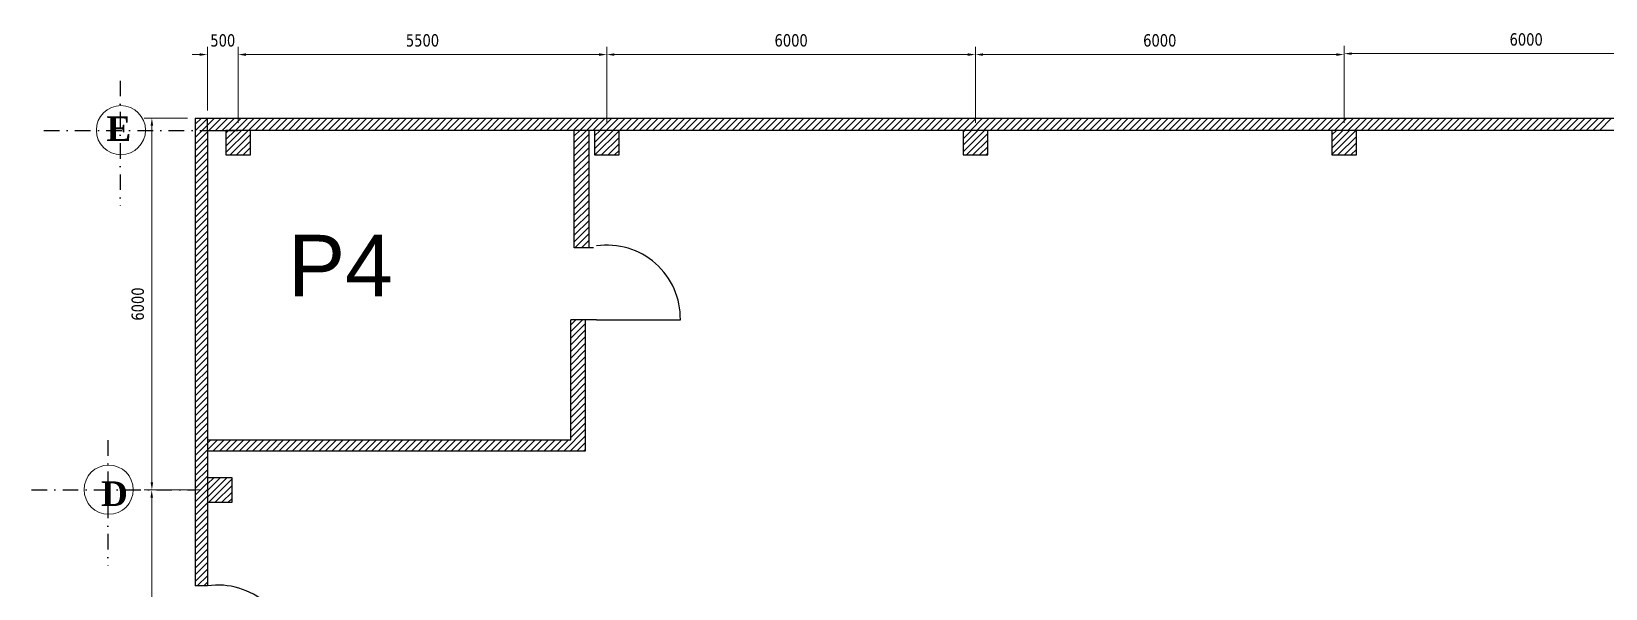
# Model space of a CAD drawing. Header units: millimetres. Extents: x 133587 to 223990, y -31835 to 27376.
# Drawn here: x 134475 to 160093, y -13702 to -4640 of the extents above; entities that cross this region are included whole.
import ezdxf

# ---------------------------------------------------------------- set-up
doc = ezdxf.new("R2010")
doc.units = ezdxf.units.MM
doc.header["$MEASUREMENT"] = 0
doc.header["$PDMODE"] = 2
doc.linetypes.add('DASHDOT', pattern=[25.4, 12.7, -6.35, 0, -6.35])
doc.linetypes.add('DASHED', pattern=[19.05, 12.7, -6.35])
for name, color, linetype, lineweight in [('BUOC COT', 7, 'Continuous', 20), ('DIM', 252, 'Continuous', 18), ('DungChinh', 7, 'Continuous', 30), ('H-nuoc thai', 5, 'Continuous', 53), ('net dut trang', 7, 'DASHED', 9), ('NHA XUONG', 164, 'Continuous', 25)]:
    doc.layers.add(name, color=color, linetype=linetype, lineweight=lineweight)
doc.styles.add('350', font='arial.ttf', dxfattribs={"height": 1000})
doc.styles.add('CHU DAM', font='arialbd.ttf', dxfattribs={"height": 200})
doc.styles.add('TEXT1', font='tahoma.ttf', dxfattribs={"width": 0.9})
doc.dimstyles.new('Dim100', dxfattribs={"dimscale": 100, "dimtxt": 2, "dimasz": 1.25, "dimexe": 1.25, "dimexo": 1.25, "dimgap": 1.25, "dimtad": 1, "dimtoh": 1, "dimdec": 0, "dimzin": 0, "dimdsep": 46, "dimtxsty": 'TEXT1', "dimcen": 0.09, "dimclrd": 256, "dimclre": 256, "dimclrt": 256, "dimadec": 0, "dimazin": 0, "dimtfac": 1, "dimtdec": 0, "dimtix": 1, "dimtofl": 0, "dimtmove": 0, "dimatfit": 3, "dimfxl": 1, "dimtolj": 1, "dimtzin": 0, "dimlwd": -1, "dimlwe": -1, "dimarcsym": 0})
pattern_1 = [(45, (-1750541.05, -188263.91), (-53.8815367, 53.8815367), [])]

# ---------------------------------------------------------------- blocks, each defined once
blk = doc.blocks.new('*D100')
at = {"layer": 'Defpoints', "color": 0, "transparency": 16777216}
for p in [(143839, -5015), (137839, -6249), (143839, -6249)]:
    blk.add_point(p, dxfattribs=at)
at = {"layer": 'DIM', "transparency": 16777216}
for p, q in [((137839, -6124), (137839, -4890)), ((137964, -5015), (143714, -5015)), ((143839, -6124), (143839, -4890))]:
    blk.add_line(p, q, dxfattribs=at)
for points in [[(137964, -4995), (137964, -5036), (137839, -5015)], [(143714, -4995), (143714, -5036), (143839, -5015)]]:
    blk.add_solid(points, dxfattribs=at)
at = {"layer": 'DIM', "transparency": 16777216, "insert": (140839, -4786), "char_height": 200, "attachment_point": 5, "style": 'TEXT1'}
blk.add_mtext('\\A1;5500', dxfattribs=at)
blk = doc.blocks.new('*D71')
at = {"layer": 'Defpoints', "color": 0, "transparency": 16777216}
for p in [(149839, -5015), (143839, -6249), (149839, -6249)]:
    blk.add_point(p, dxfattribs=at)
at = {"layer": 'DIM', "transparency": 16777216}
for p, q in [((143839, -6124), (143839, -4890)), ((143964, -5015), (149714, -5015)), ((149839, -6124), (149839, -4890))]:
    blk.add_line(p, q, dxfattribs=at)
for points in [[(143964, -4995), (143964, -5036), (143839, -5015)], [(149714, -4995), (149714, -5036), (149839, -5015)]]:
    blk.add_solid(points, dxfattribs=at)
at = {"layer": 'DIM', "transparency": 16777216, "insert": (146839, -4786), "char_height": 200, "attachment_point": 5, "style": 'TEXT1'}
blk.add_mtext('\\A1;6000', dxfattribs=at)
blk = doc.blocks.new('*D72')
at = {"layer": 'Defpoints', "color": 0, "transparency": 16777216}
for p in [(155839, -5015), (149839, -6249), (155839, -6249)]:
    blk.add_point(p, dxfattribs=at)
at = {"layer": 'DIM', "transparency": 16777216}
for p, q in [((149839, -6124), (149839, -4890)), ((149964, -5015), (155714, -5015)), ((155839, -6124), (155839, -4890))]:
    blk.add_line(p, q, dxfattribs=at)
for points in [[(149964, -4995), (149964, -5036), (149839, -5015)], [(155714, -4995), (155714, -5036), (155839, -5015)]]:
    blk.add_solid(points, dxfattribs=at)
at = {"layer": 'DIM', "transparency": 16777216, "insert": (152839, -4786), "char_height": 200, "attachment_point": 5, "style": 'TEXT1'}
blk.add_mtext('\\A1;6000', dxfattribs=at)
blk = doc.blocks.new('*D101')
at = {"layer": 'Defpoints', "color": 0, "transparency": 16777216}
for p in [(161765, -5000), (155839, -6249), (161765, -6249)]:
    blk.add_point(p, dxfattribs=at)
at = {"layer": 'DIM', "transparency": 16777216}
for p, q in [((155839, -6124), (155839, -4875)), ((155964, -5000), (161640, -5000)), ((161765, -6124), (161765, -4875))]:
    blk.add_line(p, q, dxfattribs=at)
for points in [[(155964, -4979), (155964, -5021), (155839, -5000)], [(161640, -4979), (161640, -5021), (161765, -5000)]]:
    blk.add_solid(points, dxfattribs=at)
at = {"layer": 'DIM', "transparency": 16777216, "insert": (158802, -4771), "char_height": 200, "attachment_point": 5, "style": 'TEXT1'}
blk.add_mtext('\\A1;6000', dxfattribs=at)
blk = doc.blocks.new('*D109')
at = {"layer": 'Defpoints', "color": 0, "transparency": 16777216}
for p in [(137339, -12099), (136432, -18149), (137339, -18149)]:
    blk.add_point(p, dxfattribs=at)
at = {"layer": 'DIM', "transparency": 16777216}
for p, q in [((137214, -12099), (136307, -12099)), ((136432, -12224), (136432, -18024)), ((137214, -18149), (136307, -18149))]:
    blk.add_line(p, q, dxfattribs=at)
for points in [[(136411, -12224), (136453, -12224), (136432, -12099)], [(136411, -18024), (136453, -18024), (136432, -18149)]]:
    blk.add_solid(points, dxfattribs=at)
at = {"layer": 'DIM', "transparency": 16777216, "insert": (136203, -15124), "char_height": 200, "attachment_point": 5, "rotation": 90, "style": 'TEXT1'}
blk.add_mtext('\\A1;6000', dxfattribs=at)
blk = doc.blocks.new('*D76')
at = {"layer": 'Defpoints', "color": 0, "transparency": 16777216}
for p in [(137139, -6049), (136435, -12099), (137339, -12099)]:
    blk.add_point(p, dxfattribs=at)
at = {"layer": 'DIM', "transparency": 16777216}
for p, q in [((137014, -6049), (136310, -6049)), ((136435, -6174), (136435, -11974)), ((137214, -12099), (136310, -12099))]:
    blk.add_line(p, q, dxfattribs=at)
for points in [[(136414, -6174), (136456, -6174), (136435, -6049)], [(136414, -11974), (136456, -11974), (136435, -12099)]]:
    blk.add_solid(points, dxfattribs=at)
at = {"layer": 'DIM', "transparency": 16777216, "insert": (136206, -9074), "char_height": 200, "attachment_point": 5, "rotation": 90, "style": 'TEXT1'}
blk.add_mtext('\\A1;6000', dxfattribs=at)
blk = doc.blocks.new('*D98')
at = {"layer": 'Defpoints', "color": 0, "transparency": 16777216}
for p in [(137839, -5015), (137339, -6049), (137839, -6049)]:
    blk.add_point(p, dxfattribs=at)
at = {"layer": 'DIM', "transparency": 16777216}
for p, q in [((137214, -5015), (137089, -5015)), ((137339, -5924), (137339, -4890)), ((137839, -5924), (137839, -4890)), ((137964, -5015), (138089, -5015))]:
    blk.add_line(p, q, dxfattribs=at)
for points in [[(137214, -4995), (137214, -5036), (137339, -5015)], [(137964, -4995), (137964, -5036), (137839, -5015)]]:
    blk.add_solid(points, dxfattribs=at)
at = {"layer": 'DIM', "transparency": 16777216, "insert": (137589, -4786), "char_height": 200, "attachment_point": 5, "style": 'TEXT1'}
blk.add_mtext('\\A1;500', dxfattribs=at)

msp = doc.modelspace()

# ---------------------------------------------------------------- hatches: boundary and pattern name
at = {"layer": 'DungChinh'}
h = msp.add_hatch(dxfattribs=at)
h.set_pattern_fill('ANSI31', color=10, scale=600)
h.paths.add_polyline_path([(138039.3, -6249.1), (137639.3, -6249.1), (137639.3, -6649.1), (138039.3, -6649.1)])
h.paths.add_polyline_path([(144039.3, -6249.1), (143639.3, -6249.1), (143639.3, -6649.1), (144039.3, -6649.1)])
h.paths.add_polyline_path([(150039.3, -6249.1), (149639.3, -6249.1), (149639.3, -6649.1), (150039.3, -6649.1)])
h.paths.add_polyline_path([(156039.3, -6249.1), (155639.3, -6249.1), (155639.3, -6649.1), (156039.3, -6649.1)])
h.paths.add_polyline_path([(161965.1, -6249.1), (161565.1, -6249.1), (161565.1, -6649.1), (161965.1, -6649.1)])
h.paths.add_polyline_path([(167965.1, -6249.1), (167565.1, -6249.1), (167565.1, -6649.1), (167965.1, -6649.1)])
h.paths.add_polyline_path([(173965.1, -6249.1), (173565.1, -6249.1), (173565.1, -6649.1), (173965.1, -6649.1)])
h.paths.add_polyline_path([(179965.1, -6249.1), (179765.1, -6249.1), (179565.1, -6249.1), (179565.1, -6649.1), (179965.1, -6649.1)])
h.paths.add_polyline_path([(137739.3, -11899.1), (137339.3, -11899.1), (137339.3, -12099.1), (137339.3, -12299.1), (137739.3, -12299.1)])
h.paths.add_polyline_path([(137739.3, -17949.1), (137339.3, -17949.1), (137339.3, -18349.1), (137739.3, -18349.1)])
h.paths.add_polyline_path([(137739.3, -23999.1), (137339.3, -23999.1), (137339.3, -24399.1), (137739.3, -24399.1)])
h.paths.add_polyline_path([(138039.3, -29849.1), (137639.3, -29849.1), (137639.3, -30249.1), (138039.3, -30249.1)])
h.paths.add_polyline_path([(144039.3, -29849.1), (143639.3, -29849.1), (143639.3, -30249.1), (143839.3, -30249.1), (144039.3, -30249.1)])
h.paths.add_polyline_path([(150039.3, -29849.1), (149639.3, -29849.1), (149639.3, -30249.1), (149839.3, -30249.1), (150039.3, -30249.1)])
h.paths.add_polyline_path([(156039.3, -29849.1), (155839.3, -29849.1), (155839.3, -30249.1), (156039.3, -30249.1)])
h.paths.add_polyline_path([(155839.3, -29849.1), (155639.3, -29849.1), (155639.3, -30249.1), (155839.3, -30249.1)])
h.paths.add_polyline_path([(162039.3, -29849.1), (161639.3, -29849.1), (161639.3, -30249.1), (161839.3, -30249.1), (162039.3, -30249.1)])
h.paths.add_polyline_path([(168039.3, -29849.1), (167639.3, -29849.1), (167639.3, -30249.1), (167765.1, -30249.1), (168039.3, -30249.1)])
h.paths.add_polyline_path([(173965.1, -29849.1), (173565.1, -29849.1), (173565.1, -30249.1), (173765.1, -30249.1), (173965.1, -30249.1)])
h.paths.add_polyline_path([(179965.1, -29849.1), (179565.1, -29849.1), (179565.1, -30249.1), (179765.1, -30249.1), (179965.1, -30249.1)])
h.paths.add_polyline_path([(206807.3, -30301.7), (206407.3, -30301.7), (206407.3, -30701.7), (206607.3, -30701.7), (206807.3, -30701.7)])
h.paths.add_polyline_path([(212307.3, -30301.7), (211907.3, -30301.7), (211907.3, -30701.7), (212107.3, -30701.7), (212307.3, -30701.7)])
h.paths.add_polyline_path([(217390.9, -30299.4), (216990.9, -30299.4), (216990.9, -30701.7), (217390.9, -30701.7)])
h.paths.add_polyline_path([(222424.3, -30301.7), (222024.3, -30301.7), (222024.3, -30701.7), (222424.3, -30701.7)])
h.paths.add_polyline_path([(222428.1, -24451.7), (222028.1, -24451.7), (222028.1, -24851.7), (222428.1, -24851.7)])
h.paths.add_polyline_path([(222428.1, -18401.7), (222028.1, -18401.7), (222028.1, -18801.7), (222428.1, -18801.7)])
h.paths.add_polyline_path([(222159.1, -6701.7), (221759.1, -6701.7), (221759.1, -7101.7), (222159.1, -7101.7)])
h.paths.add_polyline_path([(216788, -6701.7), (216388, -6701.7), (216388, -7101.7), (216788, -7101.7)])
h.paths.add_polyline_path([(211807.3, -6701.7), (211407.3, -6701.7), (211407.3, -7101.7), (211807.3, -7101.7)])
h.paths.add_polyline_path([(206307.3, -6701.7), (206107.3, -6701.7), (205907.3, -6701.7), (205907.3, -7101.7), (206307.3, -7101.7)])
h.paths.add_polyline_path([(217421.7, -11369.3), (219630.4, -11369.3), (219630.4, -9308.6), (217421.7, -9308.6)], flags=9)
at = {"layer": 'H-nuoc thai', "linetype": 'Continuous', "lineweight": 30, "ltscale": 20}
h = msp.add_hatch(dxfattribs=at)
h.set_pattern_fill('ANSI31', scale=24, style=0)
h.set_pattern_definition(pattern_1)
h.paths.add_polyline_path([(137339.3, -6249.1), (137339.3, -6049.1), (137139.3, -6049.1), (137139.3, -13659.4), (137339.3, -13659.4), (137339.3, -12299.1), (137339.3, -11899.1)])
h = msp.add_hatch(dxfattribs=at)
h.set_pattern_fill('ANSI31', scale=24, style=0)
h.set_pattern_definition(pattern_1)
h.paths.add_polyline_path([(143492, -9329.5), (143250.7, -9329.5), (143250.7, -11283), (137339.3, -11283), (137339.3, -11461.8), (143492, -11461.8)])
h.paths.add_polyline_path([(143551, -6249.1), (143309.7, -6249.1), (143309.7, -8158.8), (143551, -8158.8)])

# ---------------------------------------------------------------- linework, layer by layer
at = {"layer": 'BUOC COT', "lineweight": 13, "ltscale": 10}
for centre in [(135931.4, -6244.6), (135731.4, -12094.6)]:
    msp.add_circle(centre, 400, dxfattribs=at)
at = {"layer": 'H-nuoc thai', "color": 7, "linetype": 'Continuous', "lineweight": 30, "ltscale": 20}
for p, q in [((137139.3, -6049.1), (179965.1, -6049.1)), ((137139.3, -6049.1), (137139.3, -13659.4)), ((137339.3, -6249.1), (137339.3, -6049.1)), ((137339.3, -6057.5), (137347.6, -6049.1)), ((137339.3, -6165.3), (137455.4, -6049.1)), ((137363.2, -6249.1), (137563.2, -6049.1)), ((137470.9, -6249.1), (137670.9, -6049.1)), ((137578.7, -6249.1), (137778.7, -6049.1)), ((137686.5, -6249.1), (137886.5, -6049.1)), ((137794.2, -6249.1), (137994.2, -6049.1)), ((137902, -6249.1), (138102, -6049.1)), ((138009.7, -6249.1), (138209.7, -6049.1)), ((138117.5, -6249.1), (138317.5, -6049.1)), ((138225.3, -6249.1), (138425.3, -6049.1)), ((138333, -6249.1), (138533, -6049.1)), ((138440.8, -6249.1), (138640.8, -6049.1)), ((138548.6, -6249.1), (138748.6, -6049.1)), ((138656.3, -6249.1), (138856.3, -6049.1)), ((138764.1, -6249.1), (138964.1, -6049.1)), ((138871.9, -6249.1), (139071.9, -6049.1)), ((138979.6, -6249.1), (139179.6, -6049.1)), ((139087.4, -6249.1), (139287.4, -6049.1)), ((139195.1, -6249.1), (139395.1, -6049.1)), ((139302.9, -6249.1), (139502.9, -6049.1)), ((139410.7, -6249.1), (139610.7, -6049.1)), ((139518.4, -6249.1), (139718.4, -6049.1)), ((139626.2, -6249.1), (139826.2, -6049.1)), ((139734, -6249.1), (139934, -6049.1)), ((139841.7, -6249.1), (140041.7, -6049.1)), ((139949.5, -6249.1), (140149.5, -6049.1)), ((140057.2, -6249.1), (140257.2, -6049.1)), ((140165, -6249.1), (140365, -6049.1)), ((140272.8, -6249.1), (140472.8, -6049.1)), ((140380.5, -6249.1), (140580.5, -6049.1)), ((140488.3, -6249.1), (140688.3, -6049.1)), ((140596.1, -6249.1), (140796.1, -6049.1)), ((140703.8, -6249.1), (140903.8, -6049.1)), ((140811.6, -6249.1), (141011.6, -6049.1)), ((140919.3, -6249.1), (141119.3, -6049.1)), ((141027.1, -6249.1), (141227.1, -6049.1)), ((141134.9, -6249.1), (141334.9, -6049.1)), ((141242.6, -6249.1), (141442.6, -6049.1)), ((141350.4, -6249.1), (141550.4, -6049.1)), ((141458.2, -6249.1), (141658.2, -6049.1)), ((141565.9, -6249.1), (141765.9, -6049.1)), ((141673.7, -6249.1), (141873.7, -6049.1)), ((141781.5, -6249.1), (141981.5, -6049.1)), ((141889.2, -6249.1), (142089.2, -6049.1)), ((141997, -6249.1), (142197, -6049.1)), ((142104.7, -6249.1), (142304.7, -6049.1)), ((142212.5, -6249.1), (142412.5, -6049.1)), ((142320.3, -6249.1), (142520.3, -6049.1)), ((142428, -6249.1), (142628, -6049.1)), ((142535.8, -6249.1), (142735.8, -6049.1)), ((142643.6, -6249.1), (142843.6, -6049.1)), ((142751.3, -6249.1), (142951.3, -6049.1)), ((142859.1, -6249.1), (143059.1, -6049.1)), ((142966.8, -6249.1), (143166.8, -6049.1)), ((143074.6, -6249.1), (143274.6, -6049.1)), ((143182.4, -6249.1), (143382.4, -6049.1)), ((143290.1, -6249.1), (143490.1, -6049.1)), ((143397.9, -6249.1), (143597.9, -6049.1)), ((143505.7, -6249.1), (143705.7, -6049.1)), ((143613.4, -6249.1), (143813.4, -6049.1)), ((143721.2, -6249.1), (143921.2, -6049.1)), ((143829, -6249.1), (144029, -6049.1)), ((143936.7, -6249.1), (144136.7, -6049.1)), ((144044.5, -6249.1), (144244.5, -6049.1)), ((144152.2, -6249.1), (144352.2, -6049.1)), ((144260, -6249.1), (144460, -6049.1)), ((144367.8, -6249.1), (144567.8, -6049.1)), ((144475.5, -6249.1), (144675.5, -6049.1)), ((144583.3, -6249.1), (144783.3, -6049.1)), ((144691.1, -6249.1), (144891.1, -6049.1)), ((144798.8, -6249.1), (144998.8, -6049.1)), ((144906.6, -6249.1), (145106.6, -6049.1)), ((145014.3, -6249.1), (145214.3, -6049.1)), ((145122.1, -6249.1), (145322.1, -6049.1)), ((145229.9, -6249.1), (145429.9, -6049.1)), ((145337.6, -6249.1), (145537.6, -6049.1)), ((145445.4, -6249.1), (145645.4, -6049.1)), ((145553.2, -6249.1), (145753.2, -6049.1)), ((145660.9, -6249.1), (145860.9, -6049.1)), ((145768.7, -6249.1), (145968.7, -6049.1)), ((145876.5, -6249.1), (146076.5, -6049.1)), ((145984.2, -6249.1), (146184.2, -6049.1)), ((146092, -6249.1), (146292, -6049.1)), ((146199.7, -6249.1), (146399.7, -6049.1)), ((146307.5, -6249.1), (146507.5, -6049.1)), ((146415.3, -6249.1), (146615.3, -6049.1)), ((146523, -6249.1), (146723, -6049.1)), ((146630.8, -6249.1), (146830.8, -6049.1)), ((146738.6, -6249.1), (146938.6, -6049.1)), ((146846.3, -6249.1), (147046.3, -6049.1)), ((146954.1, -6249.1), (147154.1, -6049.1)), ((147061.8, -6249.1), (147261.8, -6049.1)), ((147169.6, -6249.1), (147369.6, -6049.1)), ((147277.4, -6249.1), (147477.4, -6049.1)), ((147385.1, -6249.1), (147585.1, -6049.1)), ((147492.9, -6249.1), (147692.9, -6049.1)), ((147600.7, -6249.1), (147800.7, -6049.1)), ((147708.4, -6249.1), (147908.4, -6049.1)), ((147816.2, -6249.1), (148016.2, -6049.1)), ((147923.9, -6249.1), (148123.9, -6049.1)), ((148031.7, -6249.1), (148231.7, -6049.1)), ((148139.5, -6249.1), (148339.5, -6049.1)), ((148247.2, -6249.1), (148447.2, -6049.1)), ((148355, -6249.1), (148555, -6049.1)), ((148462.8, -6249.1), (148662.8, -6049.1)), ((148570.5, -6249.1), (148770.5, -6049.1)), ((148678.3, -6249.1), (148878.3, -6049.1)), ((148786.1, -6249.1), (148986.1, -6049.1)), ((148893.8, -6249.1), (149093.8, -6049.1)), ((149001.6, -6249.1), (149201.6, -6049.1)), ((149109.3, -6249.1), (149309.3, -6049.1)), ((149217.1, -6249.1), (149417.1, -6049.1)), ((149324.9, -6249.1), (149524.9, -6049.1)), ((149432.6, -6249.1), (149632.6, -6049.1)), ((149540.4, -6249.1), (149740.4, -6049.1)), ((149648.2, -6249.1), (149848.2, -6049.1)), ((149755.9, -6249.1), (149955.9, -6049.1)), ((149863.7, -6249.1), (150063.7, -6049.1)), ((149971.4, -6249.1), (150171.4, -6049.1)), ((150079.2, -6249.1), (150279.2, -6049.1)), ((150187, -6249.1), (150387, -6049.1)), ((150294.7, -6249.1), (150494.7, -6049.1)), ((150402.5, -6249.1), (150602.5, -6049.1)), ((150510.3, -6249.1), (150710.3, -6049.1)), ((150618, -6249.1), (150818, -6049.1)), ((150725.8, -6249.1), (150925.8, -6049.1)), ((150833.6, -6249.1), (151033.6, -6049.1)), ((150941.3, -6249.1), (151141.3, -6049.1)), ((151049.1, -6249.1), (151249.1, -6049.1)), ((151156.8, -6249.1), (151356.8, -6049.1)), ((151264.6, -6249.1), (151464.6, -6049.1)), ((151372.4, -6249.1), (151572.4, -6049.1)), ((151480.1, -6249.1), (151680.1, -6049.1)), ((151587.9, -6249.1), (151787.9, -6049.1)), ((151695.7, -6249.1), (151895.7, -6049.1)), ((151803.4, -6249.1), (152003.4, -6049.1)), ((151911.2, -6249.1), (152111.2, -6049.1)), ((152018.9, -6249.1), (152218.9, -6049.1)), ((152126.7, -6249.1), (152326.7, -6049.1)), ((152234.5, -6249.1), (152434.5, -6049.1)), ((152342.2, -6249.1), (152542.2, -6049.1)), ((152450, -6249.1), (152650, -6049.1)), ((152557.8, -6249.1), (152757.8, -6049.1)), ((152665.5, -6249.1), (152865.5, -6049.1)), ((152773.3, -6249.1), (152973.3, -6049.1)), ((152881.1, -6249.1), (153081.1, -6049.1)), ((152988.8, -6249.1), (153188.8, -6049.1)), ((153096.6, -6249.1), (153296.6, -6049.1)), ((153204.3, -6249.1), (153404.3, -6049.1)), ((153312.1, -6249.1), (153512.1, -6049.1)), ((153419.9, -6249.1), (153619.9, -6049.1)), ((153527.6, -6249.1), (153727.6, -6049.1)), ((153635.4, -6249.1), (153835.4, -6049.1)), ((153743.2, -6249.1), (153943.2, -6049.1)), ((153850.9, -6249.1), (154050.9, -6049.1)), ((153958.7, -6249.1), (154158.7, -6049.1)), ((154066.4, -6249.1), (154266.4, -6049.1)), ((154174.2, -6249.1), (154374.2, -6049.1)), ((154282, -6249.1), (154482, -6049.1)), ((154389.7, -6249.1), (154589.7, -6049.1)), ((154497.5, -6249.1), (154697.5, -6049.1)), ((154605.3, -6249.1), (154805.3, -6049.1)), ((154713, -6249.1), (154913, -6049.1)), ((154820.8, -6249.1), (155020.8, -6049.1)), ((154928.5, -6249.1), (155128.5, -6049.1)), ((155036.3, -6249.1), (155236.3, -6049.1)), ((155144.1, -6249.1), (155344.1, -6049.1)), ((155251.8, -6249.1), (155451.8, -6049.1)), ((155359.6, -6249.1), (155559.6, -6049.1)), ((155467.4, -6249.1), (155667.4, -6049.1)), ((155575.1, -6249.1), (155775.1, -6049.1)), ((155682.9, -6249.1), (155882.9, -6049.1)), ((155790.7, -6249.1), (155990.7, -6049.1)), ((155898.4, -6249.1), (156098.4, -6049.1)), ((156006.2, -6249.1), (156206.2, -6049.1)), ((156113.9, -6249.1), (156313.9, -6049.1)), ((156221.7, -6249.1), (156421.7, -6049.1)), ((156329.5, -6249.1), (156529.5, -6049.1)), ((156437.2, -6249.1), (156637.2, -6049.1)), ((156545, -6249.1), (156745, -6049.1)), ((156652.8, -6249.1), (156852.8, -6049.1)), ((156760.5, -6249.1), (156960.5, -6049.1)), ((156868.3, -6249.1), (157068.3, -6049.1)), ((156976, -6249.1), (157176, -6049.1)), ((157083.8, -6249.1), (157283.8, -6049.1)), ((157191.6, -6249.1), (157391.6, -6049.1)), ((157299.3, -6249.1), (157499.3, -6049.1)), ((157407.1, -6249.1), (157607.1, -6049.1)), ((157514.9, -6249.1), (157714.9, -6049.1)), ((157622.6, -6249.1), (157822.6, -6049.1)), ((157730.4, -6249.1), (157930.4, -6049.1)), ((157838.2, -6249.1), (158038.2, -6049.1)), ((157945.9, -6249.1), (158145.9, -6049.1)), ((158053.7, -6249.1), (158253.7, -6049.1)), ((158161.4, -6249.1), (158361.4, -6049.1)), ((158269.2, -6249.1), (158469.2, -6049.1)), ((158377, -6249.1), (158577, -6049.1)), ((158484.7, -6249.1), (158684.7, -6049.1)), ((158592.5, -6249.1), (158792.5, -6049.1)), ((158700.3, -6249.1), (158900.3, -6049.1)), ((158808, -6249.1), (159008, -6049.1)), ((158915.8, -6249.1), (159115.8, -6049.1)), ((159023.5, -6249.1), (159223.5, -6049.1)), ((159131.3, -6249.1), (159331.3, -6049.1)), ((159239.1, -6249.1), (159439.1, -6049.1)), ((159346.8, -6249.1), (159546.8, -6049.1)), ((159454.6, -6249.1), (159654.6, -6049.1)), ((159562.4, -6249.1), (159762.4, -6049.1)), ((159670.1, -6249.1), (159870.1, -6049.1)), ((159777.9, -6249.1), (159977.9, -6049.1)), ((159885.6, -6249.1), (160085.6, -6049.1)), ((159993.4, -6249.1), (160193.4, -6049.1)), ((137339.3, -6249.1), (137839.3, -6249.1)), ((137339.3, -6249.1), (137339.3, -12099.1)), ((138039.3, -6249.1), (137639.3, -6249.1)), ((137639.3, -6249.1), (137639.3, -6649.1)), ((179965.1, -6249.1), (137639.3, -6249.1)), ((138039.3, -6649.1), (138039.3, -6249.1)), ((143309.7, -8158.8), (143309.7, -6249.1)), ((143551, -8158.8), (143551, -6249.1)), ((144039.3, -6249.1), (143639.3, -6249.1)), ((143639.3, -6249.1), (143639.3, -6649.1)), ((144039.3, -6649.1), (144039.3, -6249.1)), ((150039.3, -6249.1), (149639.3, -6249.1)), ((149639.3, -6249.1), (149639.3, -6649.1)), ((150039.3, -6649.1), (150039.3, -6249.1)), ((156039.3, -6249.1), (155639.3, -6249.1)), ((155639.3, -6249.1), (155639.3, -6649.1)), ((156039.3, -6649.1), (156039.3, -6249.1)), ((137639.3, -6649.1), (138039.3, -6649.1)), ((143639.3, -6649.1), (144039.3, -6649.1)), ((149639.3, -6649.1), (150039.3, -6649.1)), ((155639.3, -6649.1), (156039.3, -6649.1)), ((143625, -8158.8), (143309.7, -8158.8)), ((143250.7, -11283), (143250.7, -9329.5)), ((143673.8, -9329.5), (143250.7, -9329.5)), ((143492, -11461.8), (143492, -9329.5)), ((143673.8, -9329.5), (145035.8, -9329.5)), ((137339.3, -11283), (143250.7, -11283)), ((137339.3, -11461.8), (143492, -11461.8)), ((137739.3, -11899.1), (137339.3, -11899.1)), ((137339.3, -11899.1), (137339.3, -12299.1)), ((137739.3, -12299.1), (137739.3, -11899.1)), ((137339.3, -12299.1), (137739.3, -12299.1)), ((137339.3, -12299.1), (137339.3, -13659.4)), ((137339.3, -13659.4), (137139.3, -13659.4))]:
    msp.add_line(p, q, dxfattribs=at)
for centre in [(143846.2, -9306.8), (137511.7, -14836.7)]:
    msp.add_arc(centre, 1189.9, 358.90695, 98.32925, dxfattribs=at)
at = {"layer": 'net dut trang', "color": 7, "linetype": 'DASHDOT', "lineweight": 30, "ltscale": 20}
for p, q in [((135919.4, -5440), (135919.4, -7475.4)), ((134675.2, -6249.1), (137339.3, -6249.1)), ((135719.4, -11290), (135719.4, -13325.4)), ((134475.2, -12099.1), (137139.3, -12099.1))]:
    msp.add_line(p, q, dxfattribs=at)

# ---------------------------------------------------------------- texts
at = {"layer": 'H-nuoc thai', "color": 7, "linetype": 'Continuous', "lineweight": 30, "ltscale": 20, "insert": (138648.6, -7947.6), "char_height": 1000, "attachment_point": 1, "style": '350'}
msp.add_mtext_dynamic_manual_height_columns('P4', width=2163.515, gutter_width=5000, heights=[0], dxfattribs=at)
at = {"layer": 'NHA XUONG', "color": 3, "lineweight": 13, "ltscale": 10, "char_height": 400, "width": 697.782, "attachment_point": 1, "style": 'CHU DAM'}
for s, insert in [('{\\fTimes New Roman|b1|i0|c0|p18;E}', (135696.1, -6020.5)), ('{\\fTimes New Roman|b1|i0|c0|p18;D}', (135607.7, -11958.6))]:
    msp.add_mtext(s, dxfattribs=dict(at, insert=insert))

# ---------------------------------------------------------------- dimensions: what is measured, and where the dimension line sits
at = {"layer": 'DIM'}
for base, p1, p2, picture, middle in [((137839.3, -5015.3), (137339.3, -6049.1), (137839.3, -6049.1), '*D98', (137589.3, -4786.2)), ((149839.3, -5015.3), (143839.3, -6249.1), (149839.3, -6249.1), '*D71', (146839.3, -4786.2)), ((155839.3, -5015.3), (149839.3, -6249.1), (155839.3, -6249.1), '*D72', (152839.3, -4786.2))]:
    dim = msp.add_linear_dim(base=base, p1=p1, p2=p2, dimstyle='Dim100', dxfattribs=at)
    dim.commit()
    dim.dimension.update_dxf_attribs({"geometry": picture, "text_midpoint": middle})
for base, p1, p2, text, picture, middle in [((143839.3, -5015.3), (137839.3, -6249.1), (143839.3, -6249.1), '5500', '*D100', (140839.3, -4786.2)), ((161765.1, -5000.1), (155839.3, -6249.1), (161765.1, -6249.1), '6000', '*D101', (158802.2, -4771))]:
    dim = msp.add_linear_dim(base=base, p1=p1, p2=p2, text=text, dimstyle='Dim100', dxfattribs=at)
    dim.commit()
    dim.dimension.update_dxf_attribs({"geometry": picture, "text_midpoint": middle})
for base, p1, p2, picture, middle in [((136435.1, -12099.1), (137139.3, -6049.1), (137339.3, -12099.1), '*D76', (136206, -9074.1)), ((136432.3, -18149.1), (137339.3, -12099.1), (137339.3, -18149.1), '*D109', (136203.2, -15124.1))]:
    dim = msp.add_linear_dim(base=base, p1=p1, p2=p2, angle=90, text='6000', dimstyle='Dim100', dxfattribs=at)
    dim.commit()
    dim.dimension.update_dxf_attribs({"geometry": picture, "text_midpoint": middle})

doc.saveas('drawing.dxf')
